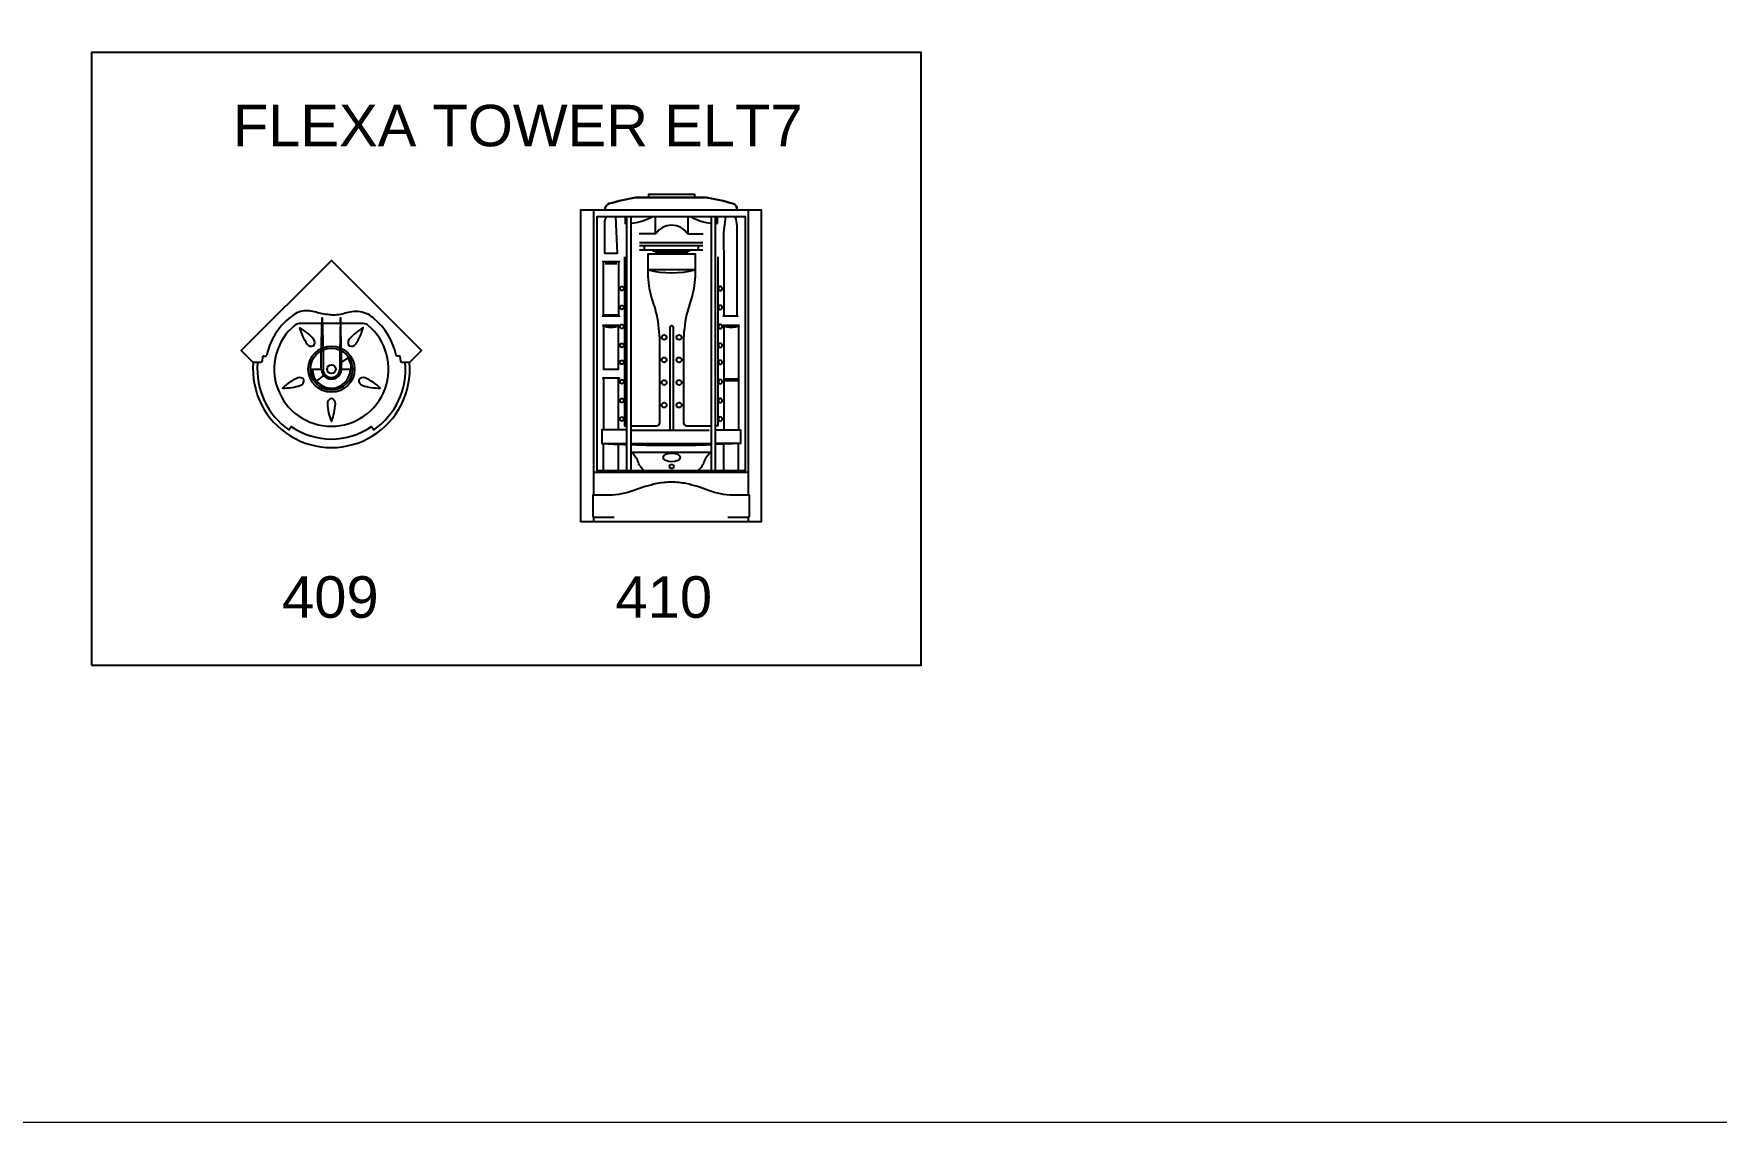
# Model space of a CAD drawing. Header units: inches. Extents: x 242965 to 445791, y 236206 to 423703.
# Drawn here: x 315026 to 326892, y 236206 to 243883 of the extents above; entities that cross this region are included whole.
import ezdxf

# ---------------------------------------------------------------- set-up
doc = ezdxf.new("R2010")
doc.units = ezdxf.units.IN
doc.header["$MEASUREMENT"] = 0
doc.layers.add('2', color=181, linetype='Continuous', lineweight=20)
doc.layers.add('e', color=96, linetype='Continuous', lineweight=5)
doc.layers.add('HATCH', color=8, linetype='Continuous')
doc.layers.add('wc', color=144, linetype='Continuous')
doc.styles.add('Vni-Helve', font='')
doc.styles.get('Vni-Helve').set_extended_font_data('VNI-Helve')

# ---------------------------------------------------------------- blocks, each defined once
blk = doc.blocks.new('410')
at = {"layer": 'HATCH', "linetype": 'Continuous'}
blk.add_lwpolyline([(172, 2200, -0.395117), (200, 2244), (200, 2244, -0.029734), (386, 2287), (386, 2287), (640, 2287), (640, 2287), (886, 2287), (886, 2287, -0.029734), (1072, 2244), (1072, 2244, -0.395117), (1100, 2200), (1272, 2200), (1272, 0), (0, 0), (0, 2200)], format="xyb", close=True, dxfattribs=at)
at = {"layer": 'wc', "ltscale": 3}
for points in [[(1100, 2200, 0.395117), (1072, 2244), (1072, 2244, 0.029734), (886, 2287), (886, 2287), (640, 2287), (640, 2287), (386, 2287), (386, 2287, 0.029734), (200, 2244), (200, 2244, 0.395117), (172, 2200)], [(1183, 187), (1072, 187), (1072, 187, -0.076326), (900, 220), (900, 220, 0.045977), (743, 269), (743, 269, 0.048368), (640, 280), (640, 280, 0.048368), (536, 269), (536, 269, 0.04407), (372, 220), (372, 220, -0.076326), (200, 187), (200, 187), (83, 187), (83, 43), (83, 43, 0.459834), (95, 33), (95, 33), (235, 33)], [(1037, 33), (1177, 33), (1177, 33, 0.459834), (1189, 43), (1189, 43), (1189, 187), (1072, 187)]]:
    blk.add_lwpolyline(points, format="xyb", dxfattribs=at)
for points in [[(479, 2287), (479, 2310), (640, 2310), (640, 2310), (800, 2310), (800, 2287)], [(91, 187), (91, 2200)], [(324, 362), (324, 2150)], [(353, 2150), (353, 362)], [(919, 2150), (919, 362)], [(948, 362), (948, 2150)], [(1181, 187), (1181, 2200)], [(1181, 347), (640, 347), (91, 347)], [(91, 0), (91, 33)], [(1181, 0), (1181, 33)]]:
    blk.add_lwpolyline(points, dxfattribs=at)
at = {"layer": 'wc', "color": 7}
blk.add_lwpolyline([(1272, 0), (0, 0), (0, 2200), (1272, 2200)], close=True, dxfattribs=at)
at = {"layer": 'wc', "ltscale": 3}
blk.add_lwpolyline([(640, 2150), (112, 2150), (112, 362), (640, 362), (640, 362), (1160, 362), (1160, 362), (1160, 2150)], close=True, dxfattribs=at)
at = {"layer": 'wc'}
for points in [[(177, 2150, 0.095946), (166, 2107), (166, 2107), (166, 1895), (259, 1895), (247, 2150)], [(312, 2150), (312, 2104), (312, 2104, 0.00809), (324, 2104)], [(353, 2106, 0.096458), (502, 2150)], [(753, 2150), (753, 2030), (753, 2030, 0.543272), (527, 2030), (527, 2030), (527, 2150)], [(778, 2150, 0.101116), (919, 2106)], [(1020, 2150, 0.040681), (1005, 2003), (1005, 2003), (1007, 1829), (1007, 1451)], [(1101, 1451), (1101, 2087), (1101, 2087, 0.101192), (1088, 2150)], [(353, 677), (534, 677), (534, 677, 0.398897), (556, 699), (556, 699), (556, 1245), (556, 1245, 0.049134), (540, 1435), (540, 1435, 0.044722), (504, 1564), (504, 1564, -0.056608), (474, 1729), (474, 1729), (474, 1889), (805, 1889), (805, 1729), (805, 1729, -0.056608), (776, 1564), (776, 1564, 0.044722), (740, 1435), (740, 1435, 0.049134), (723, 1245), (723, 1245), (723, 699), (723, 699, 0.398897), (745, 677), (745, 677), (919, 677)], [(629, 646), (629, 1376), (629, 1376, -0.666667), (651, 1376), (651, 1376), (651, 646)], [(147, 553, 0.005183), (324, 545)], [(353, 544, 0.016158), (919, 544)], [(444, 362, -0.122578), (402, 427), (402, 427, 0.141133), (353, 492), (353, 492), (919, 492), (919, 492, 0.141133), (870, 427), (870, 427, -0.122578), (828, 362)], [(1112, 362), (1112, 553), (1112, 553, -0.004819), (948, 546)]]:
    blk.add_lwpolyline(points, format="xyb", dxfattribs=at)
for points in [[(960, 2104), (960, 2150), (960, 2150)], [(160, 1829), (154, 1836), (271, 1836), (265, 1829), (265, 1459), (272, 1451), (153, 1451), (160, 1459)]]:
    blk.add_lwpolyline(points, close=True, dxfattribs=at)
for points in [[(527, 2030), (410, 2030)], [(753, 2030), (862, 2030)], [(412, 1970), (860, 1970)], [(412, 1948), (860, 1948)], [(412, 1917), (860, 1917)], [(445, 1948), (445, 1917)], [(496, 1917), (530, 1905), (749, 1905), (749, 1889)], [(530, 1905), (530, 1889)], [(783, 1917), (749, 1905)], [(827, 1948), (827, 1917)], [(170, 1822), (254, 1822)], [(307, 1869), (307, 677), (324, 677)], [(965, 1869), (965, 677), (948, 677)], [(166, 1460), (257, 1460)], [(1110, 1451), (1000, 1451)], [(160, 1383), (160, 1077), (160, 1077), (265, 1077), (265, 1383)], [(1007, 1383), (1007, 649)], [(1112, 1383), (1112, 649)], [(265, 649), (265, 1007), (271, 1014), (154, 1014), (160, 1007), (160, 649)], [(1007, 1009), (1112, 1009)], [(1007, 996), (1112, 996)], [(324, 649), (147, 649), (147, 553), (324, 553)], [(353, 646), (904, 646)], [(948, 649), (1125, 649), (1125, 553), (948, 553)], [(160, 362), (160, 553)], [(265, 362), (265, 547)], [(353, 553), (919, 553)], [(1007, 362), (1007, 548)]]:
    blk.add_lwpolyline(points, dxfattribs=at)
for points in [[(960, 2104, -0.00809), (948, 2104), (948, 2104, 0.00809), (960, 2104)], [(805, 1778), (474, 1778), (474, 1778, 0.134375), (805, 1778)], [(271, 1385), (154, 1385), (154, 1385, 0.229075), (271, 1385)], [(1118, 1385), (1001, 1385), (1001, 1385, 0.229075), (1118, 1385)]]:
    blk.add_lwpolyline(points, format="xyb", close=True, dxfattribs=at)
for centre, radius in [((587, 1301), 17.6), ((692, 1301), 17.6), ((587, 1142), 17.6), ((692, 1142), 17.6), ((587, 982), 17.6), ((692, 982), 17.6), ((587, 823), 17.6), ((692, 823), 17.6), ((640, 390), 15.1)]:
    blk.add_circle(centre, radius, dxfattribs=at)
for centre in [(289, 1645), (289, 1512), (289, 1377), (289, 1244), (289, 1125), (289, 988), (289, 855), (289, 725)]:
    blk.add_ellipse(centre, major_axis=(0, 14.5), ratio=0.892857, dxfattribs=at)
at = {"layer": 'wc', "extrusion": (0, 0, -1)}
for centre in [(983, 1645), (983, 1512), (983, 1377), (983, 1244), (983, 1125), (983, 988), (983, 855), (983, 725)]:
    blk.add_ellipse(centre, major_axis=(0, 14.5), ratio=0.892857, dxfattribs=at)
at = {"layer": 'wc', "ltscale": 3}
blk.add_ellipse((640, 454), major_axis=(-59.8, 0), ratio=0.52094, dxfattribs=at)
blk = doc.blocks.new('409')
at = {"layer": 'HATCH', "linetype": 'Continuous'}
blk.add_lwpolyline([(551, -721), (636, -636), (0, 0), (0, 0), (-636, -636), (-551, -721), (-551, -721), (-551, -721), (-551, -721, 1.08693), (551, -721)], format="xyb", close=True, dxfattribs=at)
at = {"layer": 'wc', "color": 7}
for points in [[(-476, -675, 0.428498), (-485, -681), (-485, -681), (-489, -711), (-489, -711, -0.275521), (-499, -721), (-499, -721), (-551, -721), (-551, -721), (-636, -636), (0, 0), (0, 0), (636, -636), (551, -721), (551, -721), (499, -721), (499, -721, -0.275521), (489, -711), (489, -711), (485, -681), (485, -681, 0.428498), (476, -675)], [(-243, -369, 0.205942), (-456, -669)], [(456, -669, 0.166903), (300, -410)], [(-477, -675), (-465, -676), (-465, -676, 0.255409), (-456, -668)], [(477, -675), (465, -676), (465, -676, -0.255409), (456, -668)], [(-551, -721, 1.08693), (551, -721)], [(-521, -723, 0.266902), (-300, -1195), (-300, -1195), (-283, -1171), (-283, -1171, 0.315246), (283, -1171), (283, -1171), (300, -1195), (300, -1195, 0.268184), (521, -721)]]:
    blk.add_lwpolyline(points, format="xyb", dxfattribs=at)
at = {"layer": 'wc'}
for points in [[(259, -458, 0.176279), (227, -446), (227, -446), (-227, -446), (-227, -446, 0.176279), (-259, -458), (-259, -458, 2.748267), (259, -458)], [(-225, -474, 0.09268), (-170, -590), (-170, -590, 0.385019), (-126, -602), (-126, -602, 0.385019), (-126, -556), (-126, -556, 0.09268), (-225, -474)], [(170, -590, 0.09268), (225, -474), (225, -474, 0.09268), (126, -556), (126, -556, 0.385019), (126, -602), (126, -602, 0.385019), (170, -590)], [(-194, -842, 0.385019), (-237, -829), (-237, -829, 0.09268), (-344, -900), (-344, -900, 0.09268), (-218, -881), (-218, -881, 0.385019), (-194, -842)], [(218, -881), (218, -881, 0.09268), (344, -900), (344, -900, 0.09268), (237, -829), (237, -829, 0.385019), (194, -842), (194, -842, 0.385019)], [(-28, -1011, 0.09268), (0, -1136), (0, -1136, 0.09268), (28, -1011), (28, -1011, 0.385019), (0, -975), (0, -975, 0.385019), (-28, -1011)]]:
    blk.add_lwpolyline(points, format="xyb", close=True, dxfattribs=at)
for points in [[(-71, -767), (-71, -669), (-71, -669), (-65, -406), (-59, -650), (-59, -650), (-59, -767)], [(71, -767), (71, -669), (71, -669), (65, -406), (59, -650), (59, -650), (59, -767)]]:
    blk.add_lwpolyline(points, dxfattribs=at)
for points in [[(71, -766), (141, -766), (141, -766, 0.15347), (115, -686), (115, -686), (71, -717)], [(-55, -811), (-110, -855), (-110, -855, -0.168787), (-141, -768), (-141, -768), (-71, -767)], [(-134, -768, 1), (134, -766)], [(-71, -767, 1.002276), (71, -767)], [(-59, -767, 1.002591), (59, -767)]]:
    blk.add_lwpolyline(points, format="xyb", dxfattribs=at)
for radius in [163, 148, 30.6]:
    blk.add_circle((0, -767), radius, dxfattribs=at)
at = {"layer": 'wc', "color": 7}
blk.add_open_spline([(0, -383), (-17, -383), (-66, -382), (-143, -350), (-212, -356), (-243, -369)], degree=3, knots=[0, 0, 0, 0, 52.059737, 146.227793, 245.902049, 245.902049, 245.902049, 245.902049], dxfattribs=at)
blk.add_spline([(0, -383), (52, -381), (144, -360), (256, -378), (300, -410)], degree=3, dxfattribs=at)

msp = doc.modelspace()

# ---------------------------------------------------------------- linework, layer by layer
at = {"layer": 'e'}
msp.add_lwpolyline([(294651.656, 253841.58), (409694.156, 253841.58), (409694.156, 236205.515), (294651.656, 236205.515)], close=True, dxfattribs=at)
at = {"layer": 'wc', "color": 3}
msp.add_lwpolyline([(315433.28, 239430.215), (321283.543, 239430.215), (321283.543, 243749.566), (315433.28, 243749.566)], close=True, dxfattribs=at)

# ---------------------------------------------------------------- block references
at = {"layer": 'wc'}
for name, p in [('410', (318885.142, 240440.672)), ('409', (317125.579, 242284.13))]:
    msp.add_blockref(name, p, dxfattribs=at)

# ---------------------------------------------------------------- texts
at = {"layer": '2', "color": 4, "style": 'Vni-Helve'}
for s, p in [('FLEXA TOWER ELT7', (316430.289, 243088.903)), ('409', (316777.323, 239763.902)), ('410', (319128.657, 239763.902))]:
    msp.add_text(s, height=292.5, dxfattribs=at).set_placement(p)

doc.saveas('drawing.dxf')
